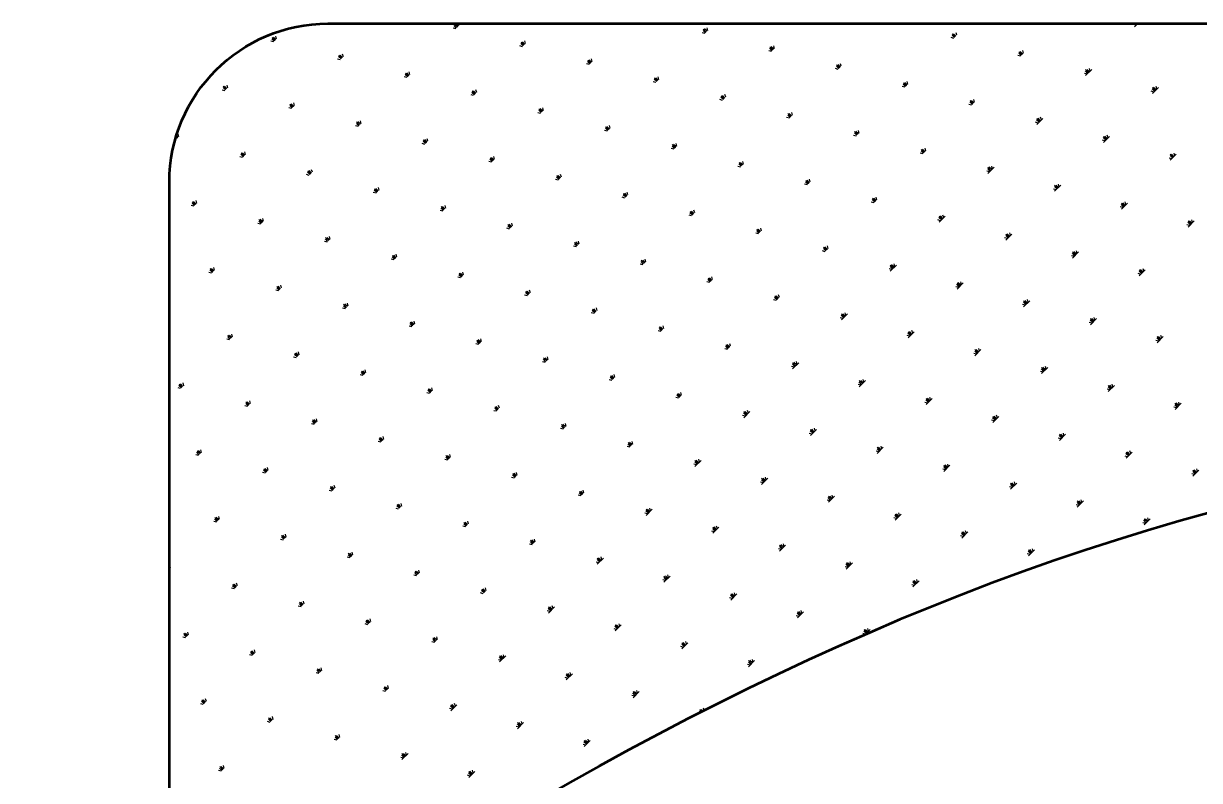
# Model space of a CAD drawing. Extents: x 54907 to 703237, y -798661 to -546661.
# Drawn here: x 482008 to 483617, y -549851 to -548815 of the extents above; entities that cross this region are included whole.
import ezdxf

# ---------------------------------------------------------------- set-up
doc = ezdxf.new("R2010")
doc.units = 0
doc.header["$LTSCALE"] = 1000
doc.header["$MEASUREMENT"] = 0
doc.layers.add('PUB_TITLE', color=4, linetype='Continuous')

msp = doc.modelspace()

# ---------------------------------------------------------------- linework, layer by layer
at = {"layer": 'PUB_TITLE', "color": 4}
for p, q in [((482599.2, -548822.7), (482595.5, -548821.7)), ((482600.2, -548821.7), (482596.9, -548818.3)), ((482601.3, -548820.6), (482597.1, -548816.5)), ((482602.3, -548819.6), (482599, -548816.2)), ((482603.4, -548818.5), (482602.5, -548815.5)), ((482941.9, -548827.2), (482937.8, -548823)), ((482943, -548826.1), (482939.6, -548822.8)), ((482944, -548825.1), (482943, -548821.4)), ((483529.9, -548817.9), (483526.2, -548816.9)), ((483527.8, -548820), (483532.3, -548815.5)), ((483530.9, -548816.9), (483529.5, -548815.5)), ((483532, -548815.8), (483531.6, -548815.5)), ((482350.8, -548839.6), (482347.5, -548836.2)), ((482351.9, -548838.5), (482347.7, -548834.4)), ((482352.9, -548837.5), (482349.6, -548834.1)), ((482354, -548836.4), (482353, -548832.8)), ((482694.6, -548843), (482693.7, -548839.3)), ((482939.8, -548829.3), (482936.2, -548828.3)), ((482940.9, -548828.2), (482937.5, -548824.9)), ((483280.5, -548835.8), (483276.9, -548834.8)), ((483281.5, -548834.8), (483278.2, -548831.4)), ((483282.6, -548833.7), (483278.4, -548829.6)), ((483283.6, -548832.7), (483280.3, -548829.4)), ((483284.7, -548831.6), (483283.7, -548828)), ((482349.8, -548840.6), (482346.1, -548839.6)), ((482690.5, -548847.2), (482686.8, -548846.2)), ((482691.5, -548846.1), (482688.2, -548842.8)), ((482692.5, -548845.1), (482688.4, -548840.9)), ((482693.6, -548844), (482690.3, -548840.7)), ((483031.1, -548853.7), (483027.5, -548852.8)), ((483032.2, -548852.7), (483028.8, -548849.3)), ((483033.2, -548851.6), (483029, -548847.5)), ((483034.3, -548850.6), (483030.9, -548847.3)), ((483035.3, -548849.6), (483034.3, -548845.9)), ((483373.9, -548858.2), (483369.7, -548854)), ((483374.9, -548857.2), (483371.6, -548853.8)), ((483376, -548856.1), (483375, -548852.5)), ((482441.1, -548865.1), (482437.4, -548864.1)), ((482442.1, -548864), (482438.8, -548860.7)), ((482443.2, -548863), (482439, -548858.8)), ((482444.2, -548861.9), (482440.9, -548858.6)), ((482445.3, -548860.9), (482444.3, -548857.3)), ((482781.7, -548871.6), (482778.1, -548870.7)), ((482782.8, -548870.6), (482779.4, -548867.2)), ((482783.8, -548869.5), (482779.7, -548865.4)), ((482784.9, -548868.5), (482781.5, -548865.2)), ((482785.9, -548867.5), (482784.9, -548863.8)), ((483125.5, -548875.1), (483122.2, -548871.7)), ((483126.6, -548874), (483125.6, -548870.4)), ((483371.8, -548860.3), (483368.1, -548859.3)), ((483372.8, -548859.2), (483369.5, -548855.9)), ((482533.4, -548888.5), (482530.1, -548885.2)), ((482534.4, -548887.5), (482530.3, -548883.3)), ((482535.5, -548886.4), (482532.2, -548883.1)), ((482536.5, -548885.4), (482535.6, -548881.7)), ((483122.4, -548878.2), (483118.8, -548877.2)), ((483123.4, -548877.1), (483120.1, -548873.8)), ((483124.5, -548876.1), (483120.3, -548871.9)), ((483463.1, -548884.7), (483459.4, -548883.8)), ((483464.1, -548883.7), (483460.8, -548880.4)), ((483465.2, -548882.7), (483461, -548878.5)), ((483461, -548886.8), (483469.3, -548878.5)), ((483466.2, -548881.6), (483462.9, -548878.3)), ((483467.2, -548880.6), (483466.3, -548876.9)), ((482284, -548906.4), (482280.7, -548903.1)), ((482285.1, -548905.4), (482280.9, -548901.2)), ((482286.1, -548904.3), (482282.8, -548901)), ((482287.2, -548903.3), (482286.2, -548899.6)), ((482532.4, -548889.5), (482528.7, -548888.6)), ((482873, -548896.1), (482869.4, -548895.1)), ((482874.1, -548895), (482870.7, -548891.7)), ((482875.1, -548894), (482870.9, -548889.8)), ((482876.2, -548893), (482872.8, -548889.6)), ((482877.2, -548891.9), (482876.2, -548888.3)), ((483213.7, -548902.6), (483210, -548901.7)), ((483214.7, -548901.6), (483211.4, -548898.3)), ((483215.8, -548900.6), (483211.6, -548896.4)), ((483216.8, -548899.5), (483213.5, -548896.2)), ((483217.9, -548898.5), (483216.9, -548894.8)), ((483556.4, -548907.1), (483552.3, -548902.9)), ((483552.3, -548911.3), (483560.6, -548902.9)), ((483557.5, -548906.1), (483554.1, -548902.7)), ((483558.5, -548905), (483557.5, -548901.4)), ((482283, -548907.4), (482279.3, -548906.5)), ((482623.6, -548914), (482620, -548913)), ((482624.7, -548913), (482621.3, -548909.6)), ((482625.7, -548911.9), (482621.6, -548907.7)), ((482626.8, -548910.9), (482623.4, -548907.5)), ((482627.8, -548909.8), (482626.8, -548906.2)), ((482964.3, -548920.6), (482960.6, -548919.6)), ((482965.3, -548919.5), (482962, -548916.2)), ((482966.4, -548918.5), (482962.2, -548914.3)), ((482967.4, -548917.4), (482964.1, -548914.1)), ((482968.5, -548916.4), (482967.5, -548912.7)), ((483309.1, -548922.9), (483308.2, -548919.3)), ((483554.3, -548909.2), (483550.7, -548908.2)), ((483555.4, -548908.2), (483552, -548904.8)), ((482374.3, -548931.9), (482370.6, -548930.9)), ((482375.3, -548930.9), (482372, -548927.5)), ((482376.3, -548929.8), (482372.2, -548925.6)), ((482377.4, -548928.8), (482374, -548925.4)), ((482378.4, -548927.7), (482377.5, -548924.1)), ((482716, -548937.4), (482712.6, -548934.1)), ((482717, -548936.4), (482712.8, -548932.2)), ((482718.1, -548935.3), (482714.7, -548932)), ((482719.1, -548934.3), (482718.1, -548930.6)), ((483305, -548927.1), (483301.3, -548926.1)), ((483306, -548926.1), (483302.7, -548922.7)), ((483307.1, -548925), (483302.9, -548920.8)), ((483308.1, -548924), (483304.8, -548920.6)), ((482466.6, -548955.3), (482463.2, -548952)), ((482467.6, -548954.3), (482463.4, -548950.1)), ((482468.7, -548953.2), (482465.3, -548949.9)), ((482469.7, -548952.2), (482468.7, -548948.5)), ((482714.9, -548938.5), (482711.3, -548937.5)), ((483055.6, -548945), (483051.9, -548944)), ((483056.6, -548944), (483053.3, -548940.6)), ((483057.7, -548942.9), (483053.5, -548938.7)), ((483058.7, -548941.9), (483055.4, -548938.5)), ((483059.8, -548940.8), (483058.8, -548937.2)), ((483396.2, -548951.6), (483392.6, -548950.6)), ((483397.3, -548950.5), (483393.9, -548947.2)), ((483398.3, -548949.5), (483394.2, -548945.3)), ((483394.2, -548953.7), (483402.5, -548945.3)), ((483399.4, -548948.4), (483396, -548945.1)), ((483400.4, -548947.4), (483399.4, -548943.7)), ((482220.3, -548970.1), (482219.4, -548966.4)), ((482465.5, -548956.4), (482461.9, -548955.4)), ((482806.2, -548962.9), (482802.5, -548961.9)), ((482807.2, -548961.9), (482803.9, -548958.5)), ((482808.3, -548960.8), (482804.1, -548956.7)), ((482809.3, -548959.8), (482806, -548956.4)), ((482810.4, -548958.7), (482809.4, -548955.1)), ((483147.9, -548968.4), (483144.6, -548965.1)), ((483148.9, -548967.4), (483144.8, -548963.2)), ((483150, -548966.3), (483146.7, -548963)), ((483151, -548965.3), (483150.1, -548961.6)), ((483491.7, -548971.8), (483490.7, -548968.2)), ((482216.2, -548974.3), (482215.3, -548974)), ((482217.2, -548973.2), (482215.9, -548971.9)), ((482218.2, -548972.2), (482216.4, -548970.3)), ((482219.3, -548971.1), (482216.9, -548968.7)), ((482556.8, -548980.8), (482553.2, -548979.8)), ((482557.9, -548979.8), (482554.5, -548976.4)), ((482558.9, -548978.7), (482554.7, -548974.6)), ((482560, -548977.7), (482556.6, -548974.3)), ((482561, -548976.6), (482560, -548973)), ((482898.5, -548986.3), (482895.2, -548983)), ((482899.6, -548985.3), (482895.4, -548981.1)), ((482900.6, -548984.2), (482897.3, -548980.9)), ((482901.7, -548983.2), (482900.7, -548979.5)), ((483146.9, -548969.5), (483143.2, -548968.5)), ((483487.5, -548976), (483483.9, -548975)), ((483488.6, -548975), (483485.2, -548971.6)), ((483489.6, -548973.9), (483485.4, -548969.8)), ((483485.4, -548978.1), (483493.8, -548969.8)), ((483490.7, -548972.9), (483487.3, -548969.5)), ((482307.4, -548998.7), (482303.8, -548997.7)), ((482308.5, -548997.7), (482305.1, -548994.3)), ((482309.5, -548996.6), (482305.3, -548992.5)), ((482310.6, -548995.6), (482307.2, -548992.3)), ((482311.6, -548994.5), (482310.6, -548990.9)), ((482650.2, -549003.2), (482646, -548999)), ((482651.2, -549002.1), (482647.9, -548998.8)), ((482652.3, -549001.1), (482651.3, -548997.5)), ((482897.5, -548987.4), (482893.8, -548986.4)), ((483238.1, -548993.9), (483234.5, -548992.9)), ((483239.2, -548992.9), (483235.8, -548989.5)), ((483240.2, -548991.8), (483236.1, -548987.7)), ((483241.3, -548990.8), (483237.9, -548987.5)), ((483242.3, -548989.8), (483241.3, -548986.1)), ((483578.8, -549000.5), (483575.2, -548999.5)), ((483579.8, -548999.4), (483576.5, -548996.1)), ((483580.9, -548998.4), (483576.7, -548994.2)), ((483576.7, -549002.6), (483585.1, -548994.2)), ((483581.9, -548997.3), (483578.6, -548994)), ((483583, -548996.3), (483582, -548992.7)), ((482402.9, -549019), (482401.9, -549015.4)), ((482648.1, -549005.3), (482644.4, -549004.3)), ((482649.1, -549004.2), (482645.8, -549000.9)), ((482988.8, -549011.8), (482985.1, -549010.9)), ((482989.8, -549010.8), (482986.5, -549007.4)), ((482990.8, -549009.7), (482986.7, -549005.6)), ((482991.9, -549008.7), (482988.6, -549005.4)), ((482992.9, -549007.7), (482992, -549004)), ((483330.5, -549017.3), (483327.1, -549014)), ((483331.5, -549016.3), (483327.3, -549012.1)), ((483327.3, -549020.5), (483335.7, -549012.1)), ((483332.6, -549015.3), (483329.2, -549011.9)), ((483333.6, -549014.2), (483332.6, -549010.6)), ((482398.7, -549023.2), (482395.1, -549022.2)), ((482399.8, -549022.1), (482396.4, -549018.8)), ((482400.8, -549021.1), (482396.6, -549016.9)), ((482401.8, -549020.1), (482398.5, -549016.7)), ((482739.4, -549029.7), (482735.7, -549028.8)), ((482740.4, -549028.7), (482737.1, -549025.4)), ((482741.5, -549027.6), (482737.3, -549023.5)), ((482742.5, -549026.6), (482739.2, -549023.3)), ((482743.6, -549025.6), (482742.6, -549021.9)), ((483081.1, -549035.2), (483077.7, -549031.9)), ((483082.1, -549034.2), (483078, -549030)), ((483083.2, -549033.2), (483079.8, -549029.8)), ((483084.2, -549032.1), (483083.2, -549028.5)), ((483329.4, -549018.4), (483325.8, -549017.4)), ((482490, -549047.6), (482486.3, -549046.7)), ((482491, -549046.6), (482487.7, -549043.3)), ((482492.1, -549045.6), (482487.9, -549041.4)), ((482493.1, -549044.5), (482489.8, -549041.2)), ((482494.2, -549043.5), (482493.2, -549039.8)), ((482832.7, -549052.1), (482828.6, -549047.9)), ((482833.8, -549051.1), (482830.4, -549047.7)), ((482834.8, -549050), (482833.9, -549046.4)), ((483080, -549036.3), (483076.4, -549035.3)), ((483420.7, -549042.8), (483417, -549041.9)), ((483421.7, -549041.8), (483418.4, -549038.5)), ((483422.8, -549040.8), (483418.6, -549036.6)), ((483418.6, -549044.9), (483427, -549036.6)), ((483423.8, -549039.7), (483420.5, -549036.4)), ((483424.9, -549038.7), (483423.9, -549035)), ((482240.6, -549065.5), (482237, -549064.6)), ((482241.7, -549064.5), (482238.3, -549061.2)), ((482242.7, -549063.5), (482238.5, -549059.3)), ((482243.7, -549062.4), (482240.4, -549059.1)), ((482244.8, -549061.4), (482243.8, -549057.7)), ((482585.5, -549067.9), (482584.5, -549064.3)), ((482830.7, -549054.2), (482827, -549053.2)), ((482831.7, -549053.2), (482828.4, -549049.8)), ((483171.3, -549060.7), (483167.7, -549059.8)), ((483172.4, -549059.7), (483169, -549056.4)), ((483173.4, -549058.7), (483169.2, -549054.5)), ((483174.5, -549057.6), (483171.1, -549054.3)), ((483175.5, -549056.6), (483174.5, -549052.9)), ((483513, -549066.3), (483509.7, -549062.9)), ((483514.1, -549065.2), (483509.9, -549061)), ((483509.9, -549069.4), (483518.2, -549061)), ((483515.1, -549064.2), (483511.8, -549060.8)), ((483516.2, -549063.1), (483515.2, -549059.5)), ((482581.3, -549072.1), (482577.6, -549071.1)), ((482582.3, -549071.1), (482579, -549067.7)), ((482583.4, -549070), (482579.2, -549065.8)), ((482584.4, -549069), (482581.1, -549065.6)), ((482921.9, -549078.7), (482918.3, -549077.7)), ((482923, -549077.6), (482919.6, -549074.3)), ((482924, -549076.6), (482919.8, -549072.4)), ((482925.1, -549075.5), (482921.7, -549072.2)), ((482926.1, -549074.5), (482925.1, -549070.8)), ((483263.6, -549084.2), (483260.3, -549080.8)), ((483264.7, -549083.1), (483260.5, -549078.9)), ((483260.5, -549087.3), (483268.9, -549078.9)), ((483265.7, -549082.1), (483262.4, -549078.7)), ((483266.8, -549081), (483265.8, -549077.4)), ((483512, -549067.3), (483508.3, -549066.3)), ((482331.9, -549090), (482328.2, -549089)), ((482332.9, -549089), (482329.6, -549085.6)), ((482334, -549087.9), (482329.8, -549083.7)), ((482335, -549086.9), (482331.7, -549083.5)), ((482336.1, -549085.8), (482335.1, -549082.2)), ((482672.6, -549096.6), (482668.9, -549095.6)), ((482673.6, -549095.5), (482670.3, -549092.2)), ((482674.6, -549094.5), (482670.5, -549090.3)), ((482675.7, -549093.4), (482672.3, -549090.1)), ((482676.7, -549092.4), (482675.8, -549088.7)), ((483015.3, -549101), (483011.1, -549096.8)), ((483016.3, -549100), (483013, -549096.6)), ((483017.4, -549098.9), (483016.4, -549095.3)), ((483262.6, -549085.2), (483258.9, -549084.2)), ((483603.3, -549091.8), (483599.6, -549090.8)), ((483604.3, -549090.7), (483601, -549087.4)), ((483605.3, -549089.7), (483601.2, -549085.5)), ((483601.2, -549093.8), (483609.5, -549085.5)), ((483606.4, -549088.6), (483603.1, -549085.3)), ((483607.4, -549087.6), (483606.5, -549083.9)), ((482424.2, -549113.4), (482420.9, -549110.1)), ((482425.3, -549112.4), (482421.1, -549108.2)), ((482426.3, -549111.3), (482423, -549108)), ((482427.4, -549110.3), (482426.4, -549106.6)), ((483013.2, -549103.1), (483009.6, -549102.1)), ((483014.3, -549102.1), (483010.9, -549098.7)), ((483353.9, -549109.7), (483350.2, -549108.7)), ((483354.9, -549108.6), (483351.6, -549105.3)), ((483356, -549107.6), (483351.8, -549103.4)), ((483351.8, -549111.8), (483360.1, -549103.4)), ((483357, -549106.5), (483353.7, -549103.2)), ((483358.1, -549105.5), (483357.1, -549101.8)), ((482423.2, -549114.5), (482419.5, -549113.5)), ((482763.8, -549121), (482760.2, -549120)), ((482764.9, -549120), (482761.5, -549116.6)), ((482765.9, -549118.9), (482761.7, -549114.8)), ((482767, -549117.9), (482763.6, -549114.5)), ((482768, -549116.8), (482767, -549113.2)), ((483104.5, -549127.6), (483100.8, -549126.6)), ((483105.5, -549126.5), (483102.2, -549123.2)), ((483106.6, -549125.5), (483102.4, -549121.3)), ((483107.6, -549124.4), (483104.3, -549121.1)), ((483108.7, -549123.4), (483107.7, -549119.7)), ((483447.2, -549132), (483443.1, -549127.9)), ((483443.1, -549136.2), (483451.4, -549127.9)), ((483448.3, -549131), (483445, -549127.7)), ((483449.3, -549129.9), (483448.4, -549126.3)), ((482514.5, -549138.9), (482510.8, -549137.9)), ((482515.5, -549137.9), (482512.2, -549134.5)), ((482516.5, -549136.8), (482512.4, -549132.7)), ((482517.6, -549135.8), (482514.2, -549132.4)), ((482518.6, -549134.7), (482517.7, -549131.1)), ((482855.1, -549145.5), (482851.5, -549144.5)), ((482856.2, -549144.4), (482852.8, -549141.1)), ((482857.2, -549143.4), (482853, -549139.2)), ((482858.2, -549142.3), (482854.9, -549139)), ((482859.3, -549141.3), (482858.3, -549137.6)), ((483200, -549147.9), (483199, -549144.2)), ((483445.2, -549134.1), (483441.5, -549133.1)), ((483446.2, -549133.1), (483442.9, -549129.7)), ((482265.1, -549156.8), (482261.4, -549155.8)), ((482266.1, -549155.8), (482262.8, -549152.4)), ((482267.2, -549154.7), (482263, -549150.6)), ((482268.2, -549153.7), (482264.9, -549150.4)), ((482269.2, -549152.6), (482268.3, -549149)), ((482606.8, -549162.3), (482603.4, -549159)), ((482607.8, -549161.3), (482603.6, -549157.1)), ((482608.9, -549160.2), (482605.5, -549156.9)), ((482609.9, -549159.2), (482608.9, -549155.6)), ((483195.8, -549152), (483192.1, -549151)), ((483196.8, -549151), (483193.5, -549147.6)), ((483197.9, -549149.9), (483193.7, -549145.8)), ((483193.7, -549154.1), (483202, -549145.8)), ((483198.9, -549148.9), (483195.6, -549145.6)), ((483536.4, -549158.6), (483532.8, -549157.6)), ((483537.5, -549157.5), (483534.1, -549154.2)), ((483538.5, -549156.5), (483534.4, -549152.3)), ((483534.4, -549160.7), (483542.7, -549152.3)), ((483539.6, -549155.4), (483536.2, -549152.1)), ((483540.6, -549154.4), (483539.6, -549150.8)), ((482357.4, -549180.2), (482354.1, -549176.9)), ((482358.4, -549179.2), (482354.3, -549175)), ((482359.5, -549178.2), (482356.1, -549174.8)), ((482360.5, -549177.1), (482359.6, -549173.5)), ((482605.7, -549163.4), (482602.1, -549162.4)), ((482946.4, -549169.9), (482942.7, -549169)), ((482947.4, -549168.9), (482944.1, -549165.5)), ((482948.5, -549167.8), (482944.3, -549163.7)), ((482949.5, -549166.8), (482946.2, -549163.5)), ((482950.6, -549165.8), (482949.6, -549162.1)), ((483287.1, -549176.5), (483283.4, -549175.5)), ((483288.1, -549175.4), (483284.8, -549172.1)), ((483289.1, -549174.4), (483285, -549170.2)), ((483285, -549178.6), (483293.3, -549170.2)), ((483290.2, -549173.4), (483286.8, -549170)), ((483291.2, -549172.3), (483290.3, -549168.7)), ((482356.4, -549181.3), (482352.7, -549180.3)), ((482697, -549187.8), (482693.4, -549186.9)), ((482698.1, -549186.8), (482694.7, -549183.5)), ((482699.1, -549185.7), (482694.9, -549181.6)), ((482700.1, -549184.7), (482696.8, -549181.4)), ((482701.2, -549183.7), (482700.2, -549180)), ((483037.7, -549194.4), (483034, -549193.4)), ((483038.7, -549193.3), (483035.4, -549190)), ((483039.8, -549192.3), (483035.6, -549188.1)), ((483040.8, -549191.3), (483037.5, -549187.9)), ((483041.9, -549190.2), (483040.9, -549186.6)), ((483382.5, -549196.8), (483381.5, -549193.1)), ((482447.6, -549205.7), (482444, -549204.8)), ((482448.7, -549204.7), (482445.3, -549201.4)), ((482449.7, -549203.7), (482445.5, -549199.5)), ((482450.8, -549202.6), (482447.4, -549199.3)), ((482451.8, -549201.6), (482450.8, -549197.9)), ((482789.3, -549211.3), (482786, -549207.9)), ((482790.4, -549210.2), (482786.2, -549206)), ((482791.4, -549209.2), (482788.1, -549205.8)), ((482792.5, -549208.1), (482791.5, -549204.5)), ((483378.3, -549200.9), (483374.7, -549200)), ((483379.4, -549199.9), (483376, -549196.6)), ((483380.4, -549198.9), (483376.2, -549194.7)), ((483376.2, -549203), (483384.6, -549194.7)), ((483381.5, -549197.8), (483378.1, -549194.5)), ((482541, -549228.1), (482536.8, -549223.9)), ((482542, -549227.1), (482538.7, -549223.7)), ((482543.1, -549226), (482542.1, -549222.4)), ((482788.3, -549212.3), (482784.6, -549211.3)), ((483129, -549218.8), (483125.3, -549217.9)), ((483130, -549217.8), (483126.7, -549214.5)), ((483131, -549216.8), (483126.9, -549212.6)), ((483126.9, -549220.9), (483135.2, -549212.6)), ((483132.1, -549215.7), (483128.7, -549212.4)), ((483133.1, -549214.7), (483132.2, -549211)), ((483469.6, -549225.4), (483466, -549224.4)), ((483470.7, -549224.4), (483467.3, -549221)), ((483471.7, -549223.3), (483467.5, -549219.1)), ((483467.5, -549227.5), (483475.9, -549219.1)), ((483472.7, -549222.3), (483469.4, -549218.9)), ((483473.8, -549221.2), (483472.8, -549217.6)), ((482291.6, -549246), (482287.4, -549241.8)), ((482292.7, -549245), (482289.3, -549241.6)), ((482293.7, -549243.9), (482292.7, -549240.3)), ((482538.9, -549230.2), (482535.3, -549229.2)), ((482540, -549229.2), (482536.6, -549225.8)), ((482879.6, -549236.8), (482875.9, -549235.8)), ((482880.6, -549235.7), (482877.3, -549232.4)), ((482881.7, -549234.7), (482877.5, -549230.5)), ((482882.7, -549233.6), (482879.4, -549230.3)), ((482883.8, -549232.6), (482882.8, -549228.9)), ((483221.3, -549242.3), (483217.9, -549238.9)), ((483222.3, -549241.2), (483218.1, -549237)), ((483218.1, -549245.4), (483226.5, -549237)), ((483223.4, -549240.2), (483220, -549236.8)), ((483224.4, -549239.1), (483223.4, -549235.5)), ((482289.5, -549248.1), (482285.9, -549247.1)), ((482290.6, -549247.1), (482287.2, -549243.7)), ((482630.2, -549254.7), (482626.5, -549253.7)), ((482631.2, -549253.6), (482627.9, -549250.3)), ((482632.3, -549252.6), (482628.1, -549248.4)), ((482633.3, -549251.5), (482630, -549248.2)), ((482634.4, -549250.5), (482633.4, -549246.8)), ((482971.9, -549260.2), (482968.6, -549256.8)), ((482972.9, -549259.1), (482968.8, -549254.9)), ((482974, -549258.1), (482970.6, -549254.7)), ((482975, -549257), (482974.1, -549253.4)), ((483220.2, -549243.3), (483216.6, -549242.3)), ((483560.9, -549249.9), (483557.2, -549248.9)), ((483561.9, -549248.8), (483558.6, -549245.5)), ((483563, -549247.8), (483558.8, -549243.6)), ((483558.8, -549252), (483567.2, -549243.6)), ((483564, -549246.7), (483560.7, -549243.4)), ((483565.1, -549245.7), (483564.1, -549242)), ((482380.8, -549272.6), (482377.2, -549271.6)), ((482381.9, -549271.5), (482378.5, -549268.2)), ((482382.9, -549270.5), (482378.7, -549266.3)), ((482383.9, -549269.4), (482380.6, -549266.1)), ((482385, -549268.4), (482384, -549264.7)), ((482723.6, -549277), (482719.4, -549272.9)), ((482724.6, -549276), (482721.3, -549272.6)), ((482725.6, -549274.9), (482724.7, -549271.3)), ((482970.9, -549261.2), (482967.2, -549260.2)), ((483311.5, -549267.8), (483307.9, -549266.8)), ((483312.6, -549266.7), (483309.2, -549263.4)), ((483313.6, -549265.7), (483309.4, -549261.5)), ((483309.4, -549269.9), (483317.8, -549261.5)), ((483314.6, -549264.6), (483311.3, -549261.3)), ((483315.7, -549263.6), (483314.7, -549259.9)), ((482476.3, -549292.8), (482475.3, -549289.2)), ((482721.5, -549279.1), (482717.8, -549278.1)), ((482722.5, -549278.1), (482719.2, -549274.7)), ((483062.1, -549285.7), (483058.5, -549284.7)), ((483063.2, -549284.6), (483059.8, -549281.3)), ((483064.2, -549283.6), (483060, -549279.4)), ((483060, -549287.8), (483068.4, -549279.4)), ((483065.3, -549282.5), (483061.9, -549279.2)), ((483066.3, -549281.5), (483065.3, -549277.8)), ((483403.8, -549291.2), (483400.5, -549287.8)), ((483404.9, -549290.1), (483400.7, -549286)), ((483400.7, -549294.3), (483409.1, -549286)), ((483405.9, -549289.1), (483402.6, -549285.8)), ((483407, -549288), (483406, -549284.4)), ((482472.1, -549297), (482468.4, -549296)), ((482473.1, -549296), (482469.8, -549292.6)), ((482474.2, -549294.9), (482470, -549290.8)), ((482475.2, -549293.9), (482471.9, -549290.5)), ((482812.8, -549303.6), (482809.1, -549302.6)), ((482813.8, -549302.5), (482810.5, -549299.2)), ((482814.8, -549301.5), (482810.7, -549297.3)), ((482815.9, -549300.4), (482812.5, -549297.1)), ((482816.9, -549299.4), (482816, -549295.7)), ((483154.5, -549309.1), (483151.1, -549305.7)), ((483155.5, -549308), (483151.3, -549303.9)), ((483151.3, -549312.2), (483159.7, -549303.9)), ((483156.5, -549307), (483153.2, -549303.7)), ((483157.6, -549306), (483156.6, -549302.3)), ((483402.8, -549292.2), (483399.1, -549291.2)), ((482222.7, -549314.9), (482219.1, -549313.9)), ((482223.8, -549313.9), (482220.4, -549310.5)), ((482224.8, -549312.8), (482220.6, -549308.7)), ((482225.8, -549311.8), (482222.5, -549308.5)), ((482226.9, -549310.8), (482225.9, -549307.1)), ((482563.4, -549321.5), (482559.7, -549320.5)), ((482564.4, -549320.4), (482561.1, -549317.1)), ((482565.5, -549319.4), (482561.3, -549315.2)), ((482566.5, -549318.3), (482563.2, -549315)), ((482567.5, -549317.3), (482566.6, -549313.7)), ((482906.1, -549325.9), (482901.9, -549321.8)), ((482907.2, -549324.9), (482903.8, -549321.6)), ((482908.2, -549323.9), (482907.2, -549320.2)), ((483153.4, -549310.1), (483149.8, -549309.2)), ((483494.1, -549316.7), (483490.4, -549315.7)), ((483495.1, -549315.6), (483491.8, -549312.3)), ((483496.2, -549314.6), (483492, -549310.4)), ((483492, -549318.8), (483500.3, -549310.4)), ((483497.2, -549313.6), (483493.9, -549310.2)), ((483498.3, -549312.5), (483497.3, -549308.9)), ((482315, -549338.3), (482311.7, -549335)), ((482316.1, -549337.3), (482311.9, -549333.1)), ((482317.1, -549336.3), (482313.8, -549332.9)), ((482318.2, -549335.2), (482317.2, -549331.6)), ((482658.8, -549341.8), (482657.8, -549338.1)), ((482904, -549328), (482900.4, -549327.1)), ((482905.1, -549327), (482901.7, -549323.6)), ((483244.7, -549334.6), (483241, -549333.6)), ((483245.7, -549333.5), (483242.4, -549330.2)), ((483246.8, -549332.5), (483242.6, -549328.3)), ((483242.6, -549336.7), (483251, -549328.3)), ((483247.8, -549331.5), (483244.5, -549328.1)), ((483248.9, -549330.4), (483247.9, -549326.8)), ((483586.4, -549340.1), (483583.1, -549336.8)), ((483587.4, -549339.1), (483583.3, -549334.9)), ((483583.3, -549343.2), (483591.6, -549334.9)), ((483588.5, -549338), (483585.1, -549334.7)), ((483589.5, -549337), (483588.6, -549333.3)), ((482314, -549339.4), (482310.3, -549338.4)), ((482654.7, -549345.9), (482651, -549345)), ((482655.7, -549344.9), (482652.4, -549341.6)), ((482656.7, -549343.9), (482652.6, -549339.7)), ((482657.8, -549342.8), (482654.4, -549339.5)), ((482995.3, -549352.5), (482991.7, -549351.5)), ((482996.4, -549351.4), (482993, -549348.1)), ((482997.4, -549350.4), (482993.2, -549346.2)), ((482993.2, -549354.6), (483001.6, -549346.2)), ((482998.4, -549349.4), (482995.1, -549346)), ((482999.5, -549348.3), (482998.5, -549344.7)), ((483338.1, -549357), (483333.9, -549352.8)), ((483333.9, -549361.1), (483342.2, -549352.8)), ((483339.1, -549355.9), (483335.8, -549352.6)), ((483340.2, -549354.9), (483339.2, -549351.2)), ((483585.4, -549341.1), (483581.7, -549340.2)), ((482405.3, -549363.8), (482401.6, -549362.9)), ((482406.3, -549362.8), (482403, -549359.5)), ((482407.4, -549361.8), (482403.2, -549357.6)), ((482408.4, -549360.7), (482405.1, -549357.4)), ((482409.4, -549359.7), (482408.5, -549356)), ((482745.9, -549370.4), (482742.3, -549369.4)), ((482747, -549369.4), (482743.6, -549366)), ((482748, -549368.3), (482743.8, -549364.1)), ((482749.1, -549367.3), (482745.7, -549363.9)), ((482750.1, -549366.2), (482749.1, -549362.6)), ((483089.7, -549373.8), (483086.4, -549370.5)), ((483090.8, -549372.8), (483089.8, -549369.1)), ((483336, -549359), (483332.3, -549358.1)), ((483337, -549358), (483333.7, -549354.7)), ((482497.6, -549387.3), (482494.3, -549383.9)), ((482498.6, -549386.2), (482494.5, -549382)), ((482499.7, -549385.2), (482496.3, -549381.8)), ((482500.7, -549384.1), (482499.7, -549380.5)), ((483086.6, -549377), (483082.9, -549376)), ((483087.6, -549375.9), (483084.3, -549372.6)), ((483088.7, -549374.9), (483084.5, -549370.7)), ((483084.5, -549379), (483092.9, -549370.7)), ((483427.3, -549383.5), (483423.6, -549382.5)), ((483428.3, -549382.5), (483425, -549379.1)), ((483429.3, -549381.4), (483425.2, -549377.2)), ((483425.2, -549385.6), (483433.5, -549377.2)), ((483430.4, -549380.4), (483427, -549377)), ((483431.4, -549379.3), (483430.5, -549375.7)), ((482248.2, -549405.2), (482244.9, -549401.8)), ((482249.3, -549404.1), (482245.1, -549399.9)), ((482250.3, -549403.1), (482247, -549399.7)), ((482251.3, -549402), (482250.4, -549398.4)), ((482496.5, -549388.3), (482492.9, -549387.3)), ((482837.2, -549394.9), (482833.6, -549393.9)), ((482838.3, -549393.8), (482834.9, -549390.5)), ((482839.3, -549392.8), (482835.1, -549388.6)), ((482840.3, -549391.7), (482837, -549388.4)), ((482841.4, -549390.7), (482840.4, -549387)), ((483177.9, -549401.4), (483174.2, -549400.4)), ((483178.9, -549400.4), (483175.6, -549397)), ((483180, -549399.3), (483175.8, -549395.1)), ((483175.8, -549403.5), (483184.1, -549395.1)), ((483181, -549398.3), (483177.7, -549394.9)), ((483182, -549397.2), (483181.1, -549393.6)), ((483520.6, -549405.9), (483516.4, -549401.7)), ((483516.4, -549410.1), (483524.8, -549401.7)), ((483521.7, -549404.8), (483518.3, -549401.5)), ((483522.7, -549403.8), (483521.7, -549400.1)), ((482247.2, -549406.2), (482243.5, -549405.2)), ((482587.8, -549412.8), (482584.2, -549411.8)), ((482588.9, -549411.7), (482585.5, -549408.4)), ((482589.9, -549410.7), (482585.7, -549406.5)), ((482591, -549409.6), (482587.6, -549406.3)), ((482592, -549408.6), (482591, -549404.9)), ((482928.5, -549419.3), (482924.8, -549418.3)), ((482929.5, -549418.3), (482926.2, -549414.9)), ((482930.6, -549417.2), (482926.4, -549413.1)), ((482926.4, -549421.4), (482934.8, -549413.1)), ((482931.6, -549416.2), (482928.3, -549412.8)), ((482932.7, -549415.1), (482931.7, -549411.5)), ((483273.3, -549421.7), (483272.4, -549418)), ((483518.5, -549408), (483514.9, -549407)), ((483519.6, -549406.9), (483516.2, -549403.6)), ((482338.4, -549430.7), (482334.8, -549429.7)), ((482339.5, -549429.6), (482336.2, -549426.3)), ((482340.5, -549428.6), (482336.4, -549424.4)), ((482341.6, -549427.5), (482338.2, -549424.2)), ((482342.6, -549426.5), (482341.6, -549422.8)), ((482680.2, -549436.2), (482676.8, -549432.8)), ((482681.2, -549435.1), (482677, -549431)), ((482682.2, -549434.1), (482678.9, -549430.7)), ((482683.3, -549433), (482682.3, -549429.4)), ((483269.2, -549425.9), (483265.5, -549424.9)), ((483270.2, -549424.8), (483266.9, -549421.5)), ((483271.2, -549423.8), (483267.1, -549419.6)), ((483267.1, -549428), (483275.4, -549419.6)), ((483272.3, -549422.7), (483268.9, -549419.4)), ((483609.8, -549432.4), (483606.2, -549431.4)), ((483610.9, -549431.4), (483607.5, -549428)), ((483611.9, -549430.3), (483607.7, -549426.2)), ((483607.7, -549434.5), (483616.1, -549426.2)), ((483612.9, -549429.3), (483609.6, -549425.9)), ((483614, -549428.2), (483613, -549424.6)), ((482430.8, -549454.1), (482427.4, -549450.7)), ((482431.8, -549453), (482427.6, -549448.9)), ((482432.9, -549452), (482429.5, -549448.7)), ((482433.9, -549450.9), (482432.9, -549447.3)), ((482679.1, -549437.2), (482675.5, -549436.2)), ((483019.8, -549443.8), (483016.1, -549442.8)), ((483020.8, -549442.7), (483017.5, -549439.4)), ((483021.9, -549441.7), (483017.7, -549437.5)), ((483017.7, -549445.9), (483026, -549437.5)), ((483022.9, -549440.6), (483019.6, -549437.3)), ((483023.9, -549439.6), (483023, -549435.9)), ((483360.4, -549450.3), (483356.8, -549449.3)), ((483361.5, -549449.3), (483358.1, -549445.9)), ((483362.5, -549448.2), (483358.3, -549444.1)), ((483358.3, -549452.4), (483366.7, -549444.1)), ((483363.6, -549447.2), (483360.2, -549443.9)), ((483364.6, -549446.2), (483363.6, -549442.5)), ((482429.7, -549455.1), (482426.1, -549454.1)), ((482770.4, -549461.7), (482766.7, -549460.7)), ((482771.4, -549460.6), (482768.1, -549457.3)), ((482772.5, -549459.6), (482768.3, -549455.4)), ((482773.5, -549458.5), (482770.2, -549455.2)), ((482774.6, -549457.5), (482773.6, -549453.9)), ((483112.1, -549467.2), (483108.8, -549463.8)), ((483113.1, -549466.1), (483109, -549462)), ((483109, -549470.3), (483117.3, -549462)), ((483114.2, -549465.1), (483110.8, -549461.8)), ((483115.2, -549464.1), (483114.2, -549460.4)), ((483455.9, -549470.6), (483454.9, -549467)), ((482521, -549479.6), (482517.4, -549478.6)), ((482522.1, -549478.5), (482518.7, -549475.2)), ((482523.1, -549477.5), (482518.9, -549473.3)), ((482524.1, -549476.5), (482520.8, -549473.1)), ((482525.2, -549475.4), (482524.2, -549471.8)), ((482862.7, -549485.1), (482859.4, -549481.8)), ((482863.8, -549484), (482859.6, -549479.9)), ((482859.6, -549488.2), (482867.9, -549479.9)), ((482864.8, -549483), (482861.5, -549479.7)), ((482865.8, -549482), (482864.9, -549478.3)), ((483111.1, -549468.2), (483107.4, -549467.3)), ((483451.7, -549474.8), (483448.1, -549473.8)), ((483452.8, -549473.7), (483449.4, -549470.4)), ((483453.8, -549472.7), (483449.6, -549468.5)), ((483449.6, -549476.9), (483458, -549468.5)), ((483454.8, -549471.7), (483451.5, -549468.3)), ((482271.6, -549497.5), (482268, -549496.5)), ((482272.7, -549496.4), (482269.3, -549493.1)), ((482273.7, -549495.4), (482269.5, -549491.2)), ((482274.8, -549494.4), (482271.4, -549491)), ((482275.8, -549493.3), (482274.8, -549489.7)), ((482614.4, -549502), (482610.2, -549497.8)), ((482615.4, -549500.9), (482612.1, -549497.6)), ((482616.5, -549499.9), (482615.5, -549496.2)), ((482861.7, -549486.1), (482858, -549485.2)), ((483202.3, -549492.7), (483198.7, -549491.7)), ((483203.4, -549491.6), (483200, -549488.3)), ((483204.4, -549490.6), (483200.2, -549486.4)), ((483200.2, -549494.8), (483208.6, -549486.4)), ((483205.5, -549489.6), (483202.1, -549486.2)), ((483206.5, -549488.5), (483205.5, -549484.9)), ((483543, -549499.2), (483539.3, -549498.3)), ((483544, -549498.2), (483540.7, -549494.9)), ((483545.1, -549497.2), (483540.9, -549493)), ((483540.9, -549501.3), (483549.3, -549493)), ((483546.1, -549496.1), (483542.8, -549492.8)), ((483547.2, -549495.1), (483546.2, -549491.4)), ((482367.1, -549517.8), (482366.1, -549514.1)), ((482612.3, -549504), (482608.6, -549503.1)), ((482613.3, -549503), (482610, -549499.7)), ((482952.9, -549510.6), (482949.3, -549509.6)), ((482954, -549509.6), (482950.7, -549506.2)), ((482955, -549508.5), (482950.9, -549504.3)), ((482950.9, -549512.7), (482959.2, -549504.3)), ((482956.1, -549507.5), (482952.7, -549504.1)), ((482957.1, -549506.4), (482956.1, -549502.8)), ((483294.7, -549516.1), (483291.3, -549512.8)), ((483295.7, -549515.1), (483291.5, -549510.9)), ((483291.5, -549519.2), (483299.9, -549510.9)), ((483296.7, -549514), (483293.4, -549510.7)), ((483297.8, -549513), (483296.8, -549509.3)), ((482362.9, -549521.9), (482359.3, -549521)), ((482364, -549520.9), (482360.6, -549517.6)), ((482365, -549519.9), (482360.8, -549515.7)), ((482366, -549518.8), (482362.7, -549515.5)), ((482703.6, -549528.5), (482699.9, -549527.5)), ((482704.6, -549527.5), (482701.3, -549524.1)), ((482705.7, -549526.4), (482701.5, -549522.2)), ((482706.7, -549525.4), (482703.4, -549522)), ((482707.7, -549524.3), (482706.8, -549520.7)), ((483045.3, -549534), (483041.9, -549530.7)), ((483046.3, -549533), (483042.1, -549528.8)), ((483042.1, -549537.1), (483050.5, -549528.8)), ((483047.4, -549531.9), (483044, -549528.6)), ((483048.4, -549530.9), (483047.4, -549527.2)), ((483293.6, -549517.1), (483290, -549516.2)), ((482454.2, -549546.4), (482450.5, -549545.4)), ((482455.2, -549545.4), (482451.9, -549542)), ((482456.3, -549544.3), (482452.1, -549540.1)), ((482457.3, -549543.3), (482454, -549539.9)), ((482458.4, -549542.2), (482457.4, -549538.6)), ((482796.9, -549550.9), (482792.8, -549546.7)), ((482792.8, -549555), (482801.1, -549546.7)), ((482798, -549549.8), (482794.6, -549546.5)), ((482799, -549548.8), (482798, -549545.1)), ((483044.2, -549535.1), (483040.6, -549534.1)), ((483384.9, -549541.6), (483381.2, -549540.6)), ((483385.9, -549540.6), (483382.6, -549537.2)), ((483387, -549539.5), (483382.8, -549535.3)), ((483382.8, -549543.7), (483391.2, -549535.3)), ((483388, -549538.5), (483384.7, -549535.1)), ((483389.1, -549537.4), (483388.1, -549533.8)), ((482207.9, -549561.2), (482207.3, -549560.5)), ((482209, -549560.1), (482208, -549556.5)), ((482549.6, -549566.7), (482548.7, -549563)), ((482794.8, -549553), (482791.2, -549552)), ((482795.9, -549551.9), (482792.6, -549548.6)), ((483135.5, -549559.5), (483131.9, -549558.5)), ((483136.6, -549558.5), (483133.2, -549555.1)), ((483137.6, -549557.4), (483133.4, -549553.2)), ((483133.4, -549561.6), (483141.8, -549553.2)), ((483138.6, -549556.4), (483135.3, -549553)), ((483139.7, -549555.3), (483138.7, -549551.7)), ((482545.5, -549570.9), (482541.8, -549569.9)), ((482546.5, -549569.8), (482543.2, -549566.5)), ((482547.6, -549568.8), (482543.4, -549564.6)), ((482548.6, -549567.7), (482545.3, -549564.4)), ((482886.1, -549577.4), (482882.5, -549576.4)), ((482887.2, -549576.4), (482883.8, -549573)), ((482888.2, -549575.3), (482884, -549571.2)), ((482884, -549579.5), (482892.4, -549571.2)), ((482889.3, -549574.3), (482885.9, -549570.9)), ((482890.3, -549573.2), (482889.3, -549569.6)), ((483227.8, -549582.9), (483224.5, -549579.6)), ((483228.9, -549581.9), (483224.7, -549577.7)), ((483224.7, -549586.1), (483233.1, -549577.7)), ((483229.9, -549580.8), (483226.6, -549577.5)), ((483231, -549579.8), (483230, -549576.1)), ((482296.1, -549588.8), (482292.4, -549587.8)), ((482297.1, -549587.7), (482293.8, -549584.4)), ((482298.2, -549586.7), (482294, -549582.5)), ((482299.2, -549585.6), (482295.9, -549582.3)), ((482300.3, -549584.6), (482299.3, -549580.9)), ((482636.7, -549595.3), (482633.1, -549594.3)), ((482637.8, -549594.3), (482634.4, -549590.9)), ((482638.8, -549593.2), (482634.7, -549589.1)), ((482639.9, -549592.2), (482636.5, -549588.8)), ((482640.9, -549591.1), (482639.9, -549587.5)), ((482979.5, -549599.8), (482975.3, -549595.6)), ((482975.3, -549604), (482983.7, -549595.6)), ((482980.5, -549598.7), (482977.2, -549595.4)), ((482981.6, -549597.7), (482980.6, -549594)), ((483226.8, -549584), (483223.1, -549583)), ((482388.4, -549612.2), (482385.1, -549608.8)), ((482389.5, -549611.1), (482385.3, -549607)), ((482390.5, -549610.1), (482387.2, -549606.8)), ((482391.5, -549609), (482390.6, -549605.4)), ((482977.4, -549601.9), (482973.8, -549600.9)), ((482978.5, -549600.8), (482975.1, -549597.5)), ((482387.4, -549613.2), (482383.7, -549612.2)), ((482728, -549619.8), (482724.4, -549618.8)), ((482729.1, -549618.7), (482725.7, -549615.4)), ((482730.1, -549617.7), (482725.9, -549613.5)), ((482725.9, -549621.9), (482734.3, -549613.5)), ((482731.2, -549616.6), (482727.8, -549613.3)), ((482732.2, -549615.6), (482731.2, -549612)), ((483068.7, -549626.3), (483065, -549625.4)), ((483069.7, -549625.3), (483066.4, -549621.9)), ((483070.8, -549624.2), (483066.6, -549620.1)), ((483066.6, -549628.4), (483075, -549620.1)), ((483071.8, -549623.2), (483068.5, -549619.9)), ((483072.9, -549622.2), (483071.9, -549618.5)), ((482478.6, -549637.7), (482475, -549636.7)), ((482479.7, -549636.6), (482476.3, -549633.3)), ((482480.7, -549635.6), (482476.6, -549631.4)), ((482481.8, -549634.6), (482478.4, -549631.2)), ((482482.8, -549633.5), (482481.8, -549629.9)), ((482819.3, -549644.2), (482815.7, -549643.3)), ((482820.4, -549643.2), (482817, -549639.9)), ((482821.4, -549642.1), (482817.2, -549638)), ((482817.2, -549646.3), (482825.6, -549638)), ((482822.4, -549641.1), (482819.1, -549637.8)), ((482823.5, -549640.1), (482822.5, -549636.4)), ((483164.1, -549646.6), (483163.2, -549643)), ((482229.3, -549655.6), (482225.6, -549654.6)), ((482230.3, -549654.5), (482227, -549651.2)), ((482231.4, -549653.5), (482227.2, -549649.3)), ((482232.4, -549652.5), (482229.1, -549649.1)), ((482233.4, -549651.4), (482232.5, -549647.8)), ((482571, -549661.1), (482567.6, -549657.8)), ((482572, -549660.1), (482567.8, -549655.9)), ((482573.1, -549659), (482569.7, -549655.7)), ((482574.1, -549658), (482573.1, -549654.3)), ((483160, -549650.8), (483156.3, -549649.8)), ((483161, -549649.7), (483157.7, -549646.4)), ((483162.1, -549648.7), (483157.9, -549644.5)), ((483163.1, -549647.7), (483159.8, -549644.3)), ((483159.9, -549650.9), (483166.2, -549644.5)), ((482321.6, -549679), (482318.2, -549675.7)), ((482322.6, -549678), (482318.5, -549673.8)), ((482323.7, -549676.9), (482320.3, -549673.6)), ((482324.7, -549675.9), (482323.7, -549672.2)), ((482569.9, -549662.1), (482566.3, -549661.2)), ((482910.6, -549668.7), (482906.9, -549667.7)), ((482911.6, -549667.7), (482908.3, -549664.3)), ((482912.7, -549666.6), (482908.5, -549662.4)), ((482908.5, -549670.8), (482916.9, -549662.4)), ((482913.7, -549665.6), (482910.4, -549662.2)), ((482914.8, -549664.5), (482913.8, -549660.9)), ((482320.5, -549680), (482316.9, -549679.1)), ((482661.2, -549686.6), (482657.6, -549685.6)), ((482662.2, -549685.6), (482658.9, -549682.2)), ((482663.3, -549684.5), (482659.1, -549680.3)), ((482659.1, -549688.7), (482667.5, -549680.3)), ((482664.3, -549683.5), (482661, -549680.1)), ((482665.4, -549682.4), (482664.4, -549678.8)), ((483001.9, -549693.2), (482998.2, -549692.2)), ((483002.9, -549692.1), (482999.6, -549688.8)), ((483004, -549691.1), (482999.8, -549686.9)), ((482999.8, -549695.2), (483008.1, -549686.9)), ((483005, -549690), (483001.7, -549686.7)), ((483006, -549689), (483005.1, -549685.3)), ((482411.8, -549704.5), (482408.2, -549703.5)), ((482412.9, -549703.5), (482409.5, -549700.1)), ((482413.9, -549702.4), (482409.7, -549698.2)), ((482415, -549701.4), (482411.6, -549698)), ((482416, -549700.3), (482415, -549696.7)), ((482753.5, -549710), (482750.2, -549706.7)), ((482754.6, -549709), (482750.4, -549704.8)), ((482750.4, -549713.1), (482758.7, -549704.8)), ((482755.6, -549707.9), (482752.3, -549704.6)), ((482756.7, -549706.9), (482755.7, -549703.2)), ((482504.1, -549727.9), (482500.8, -549724.6)), ((482505.2, -549726.9), (482501, -549722.7)), ((482506.2, -549725.8), (482502.9, -549722.5)), ((482507.3, -549724.8), (482506.3, -549721.1)), ((482752.5, -549711.1), (482748.8, -549710.1)), ((482255.8, -549744.8), (482251.6, -549740.6)), ((482256.9, -549743.7), (482253.5, -549740.4)), ((482257.9, -549742.7), (482256.9, -549739)), ((482503.1, -549729), (482499.5, -549728)), ((482843.8, -549735.5), (482840.1, -549734.5)), ((482844.8, -549734.5), (482841.5, -549731.1)), ((482845.9, -549733.4), (482841.7, -549729.3)), ((482841.7, -549737.6), (482850, -549729.3)), ((482846.9, -549732.4), (482843.6, -549729)), ((482847.9, -549731.3), (482847, -549727.7)), ((482253.7, -549746.9), (482250.1, -549745.9)), ((482254.8, -549745.8), (482251.4, -549742.5)), ((482594.4, -549753.4), (482590.7, -549752.4)), ((482595.4, -549752.4), (482592.1, -549749)), ((482596.5, -549751.3), (482592.3, -549747.2)), ((482592.3, -549755.5), (482600.6, -549747.2)), ((482597.5, -549750.3), (482594.2, -549746.9)), ((482598.6, -549749.2), (482597.6, -549745.6)), ((482934.4, -549757.3), (482932.7, -549755.6)), ((482935.8, -549756.5), (482933, -549753.7)), ((482937.2, -549755.8), (482934.8, -549753.5)), ((482939, -549754.9), (482938.2, -549752.1)), ((482941.2, -549753.8), (482941.3, -549753.7)), ((482345, -549771.3), (482341.4, -549770.3)), ((482346, -549770.3), (482342.7, -549766.9)), ((482347.1, -549769.2), (482342.9, -549765.1)), ((482348.1, -549768.2), (482344.8, -549764.9)), ((482349.2, -549767.2), (482348.2, -549763.5)), ((482687.8, -549775.8), (482683.6, -549771.6)), ((482683.6, -549780), (482691.9, -549771.6)), ((482688.8, -549774.7), (482685.5, -549771.4)), ((482689.8, -549773.7), (482688.9, -549770.1)), ((482440.5, -549791.6), (482439.5, -549788)), ((482685.7, -549777.9), (482682, -549776.9)), ((482686.7, -549776.8), (482683.4, -549773.5)), ((482436.3, -549795.8), (482432.6, -549794.8)), ((482437.3, -549794.7), (482434, -549791.4)), ((482438.4, -549793.7), (482434.2, -549789.5)), ((482439.4, -549792.7), (482436.1, -549789.3)), ((482776.9, -549802.3), (482773.3, -549801.4)), ((482778, -549801.3), (482774.6, -549798)), ((482779, -549800.3), (482774.9, -549796.1)), ((482774.9, -549804.4), (482783.2, -549796.1)), ((482780.1, -549799.2), (482776.7, -549795.9)), ((482781.1, -549798.2), (482780.1, -549794.5)), ((482527.6, -549820.2), (482523.9, -549819.3)), ((482528.6, -549819.2), (482525.3, -549815.9)), ((482529.6, -549818.2), (482525.5, -549814)), ((482525.5, -549822.3), (482533.8, -549814)), ((482530.7, -549817.1), (482527.4, -549813.8)), ((482531.7, -549816.1), (482530.8, -549812.4)), ((482278.2, -549838.1), (482274.5, -549837.2)), ((482279.2, -549837.1), (482275.9, -549833.8)), ((482280.3, -549836.1), (482276.1, -549831.9)), ((482281.3, -549835), (482278, -549831.7)), ((482282.4, -549834), (482281.4, -549830.3)), ((482623, -549840.5), (482622, -549836.9)), ((482618.8, -549844.7), (482615.2, -549843.7)), ((482619.9, -549843.7), (482616.5, -549840.3)), ((482620.9, -549842.6), (482616.8, -549838.4)), ((482616.8, -549846.8), (482625.1, -549838.4)), ((482622, -549841.6), (482618.6, -549838.2))]:
    msp.add_line(p, q, dxfattribs=at)
at = {"layer": 'PUB_TITLE', "color": 4, "lineweight": 53}
for points, knots in [([(482207.3, -550215.1), (482207.3, -549625.2), (482207.3, -549032.2), (482207.3, -549032.2), (482207.3, -548913), (482304.8, -548815.5), (482424.1, -548815.5), (482424.1, -548815.5), (484772.1, -548815.5), (484772.1, -548815.5), (484891.3, -548815.5), (484988.8, -548913), (484988.8, -549032.2), (484988.8, -549032.2), (484988.8, -549510.9), (484988.8, -550036)], [6.497483, 6.497483, 6.497483, 6.497483, 7, 7, 7, 8, 8, 8, 9, 9, 9, 10, 10, 10, 10.451509, 10.451509, 10.451509, 10.451509]), ([(484615.7, -549416.9), (485242, -549517.5), (484743.2, -550249.2), (484091.6, -550528.3), (484551.4, -550206.1), (484853.4, -549600), (484058.8, -549797.8), (484058.8, -549797.8), (483939.3, -550598.8), (483939.3, -550598.8), (483617.2, -550749.2), (483386, -550786.8), (483236.6, -550768), (483236.6, -550768), (483346.2, -549915.3), (483346.2, -549915.3), (482803.2, -549917.8), (482098.5, -550337.3), (482007.7, -550373.2), (482738.1, -549766.8), (483717.9, -549272.7), (484615.7, -549416.9)], [0, 0, 0, 0, 1, 1, 1, 2, 2, 2, 3, 3, 3, 4, 4, 4, 5, 5, 5, 6, 6, 6, 7, 7, 7, 7])]:
    msp.add_open_spline(points, degree=3, knots=knots, dxfattribs=at)

doc.saveas('drawing.dxf')
